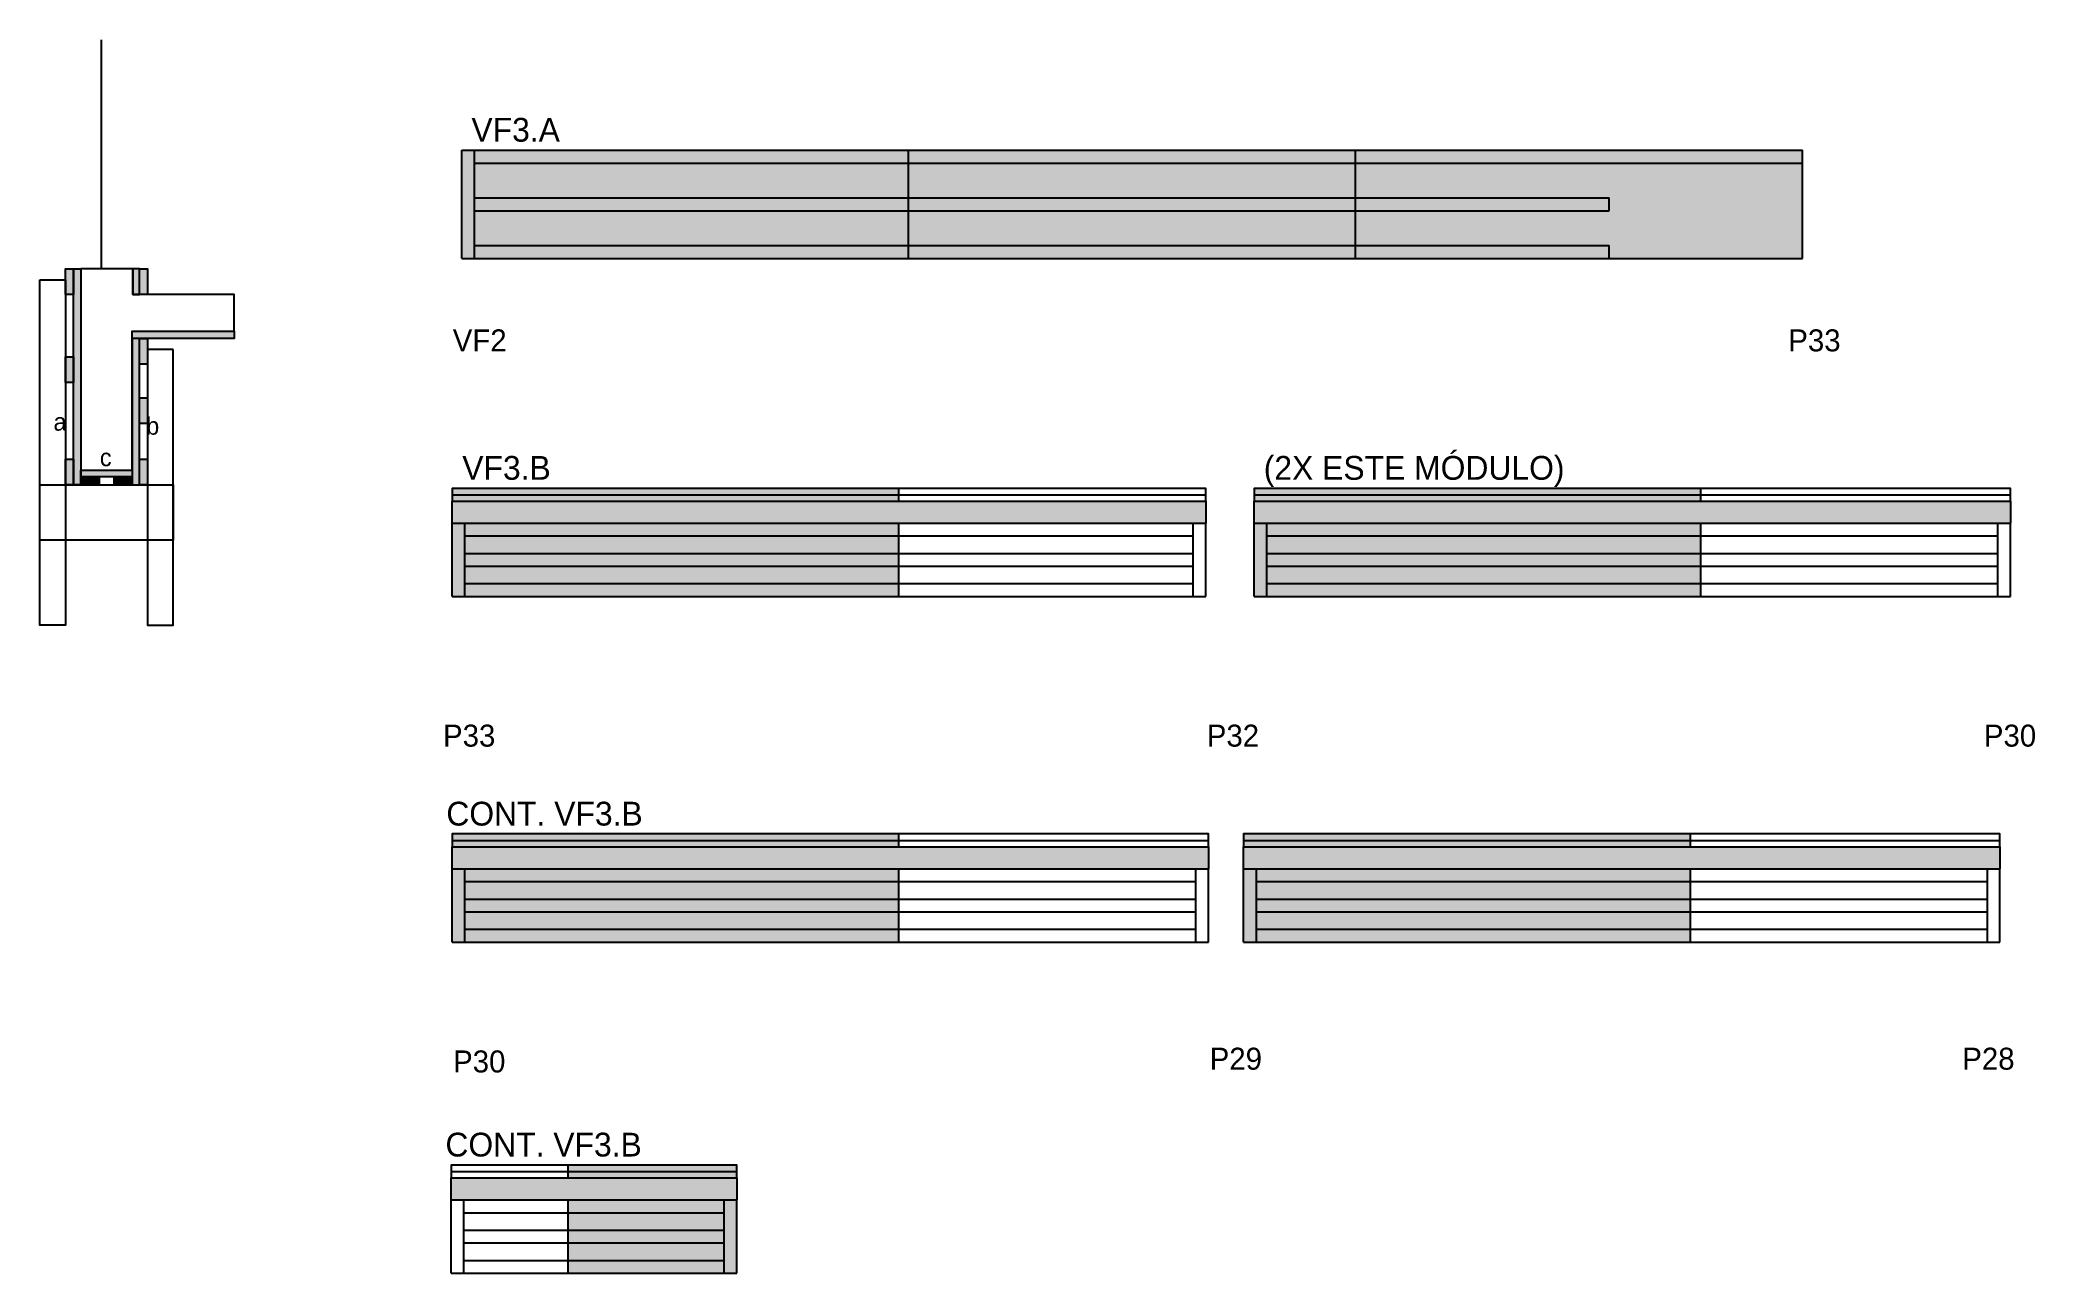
# Model space of a CAD drawing. Header units: metres. Extents: x 4679 to 5768, y 4110 to 4783.
import ezdxf

# ---------------------------------------------------------------- set-up
doc = ezdxf.new("R2010")
doc.units = ezdxf.units.M
for name, color, linetype in [('5', 7, 'Continuous'), ('CONCRETO', 7, 'Continuous'), ('COTA', 7, 'Continuous'), ('detalhes', 7, 'Continuous'), ('Hachura', 7, 'Continuous'), ('Madeira', 7, 'Continuous'), ('Painéis', 7, 'Continuous'), ('REAPROVEITAMENTO', 7, 'Continuous'), ('SARR_2.2x7', 7, 'Continuous'), ('SARR_3.5x7', 7, 'Continuous'), ('Texto Seção', 7, 'Continuous')]:
    doc.layers.add(name, color=color, linetype=linetype)

msp = doc.modelspace()

# ---------------------------------------------------------------- hatches: boundary and pattern name
at = {"layer": 'COTA'}
h = msp.add_hatch(color=7, dxfattribs=at)
h.dxf.hatch_style = 1
h.paths.add_polyline_path([(5315.3, 4531.5), (4903.8, 4531.5), (4903.8, 4531.5), (4903.8, 4519.5), (4903.8, 4519.5), (5315.3, 4519.5), (5315.3, 4519.5), (5315.3, 4531.5)])
h = msp.add_hatch(color=7, dxfattribs=at)
h.dxf.hatch_style = 1
h.paths.add_polyline_path([(5754.7, 4531.5), (5341.7, 4531.5), (5341.7, 4531.5), (5341.7, 4519.5), (5341.7, 4519.5), (5754.7, 4519.5), (5754.7, 4519.5), (5754.7, 4531.5)])
h = msp.add_hatch(color=7, dxfattribs=at)
h.dxf.hatch_style = 1
h.paths.add_polyline_path([(5316.8, 4330.8), (5316.8, 4342.8), (5316.8, 4342.8), (4903.8, 4342.8), (4903.8, 4342.8), (4903.8, 4330.8), (4903.8, 4330.8), (5316.8, 4330.8)])
h = msp.add_hatch(color=7, dxfattribs=at)
h.dxf.hatch_style = 1
h.paths.add_polyline_path([(5749, 4330.8), (5749, 4342.8), (5749, 4342.8), (5336, 4342.8), (5336, 4342.8), (5336, 4330.8), (5336, 4330.8), (5749, 4330.8)])
h = msp.add_hatch(color=7, dxfattribs=at)
h.dxf.hatch_style = 1
h.paths.add_polyline_path([(5059.3, 4150), (5059.3, 4162), (5059.3, 4162), (4903.3, 4162), (4903.3, 4162), (4903.3, 4150), (4903.3, 4150), (5059.3, 4150)])
at = {"layer": 'Hachura'}
h = msp.add_hatch(color=7, dxfattribs=at)
h.dxf.hatch_style = 1
h.paths.add_polyline_path([(4697.2, 4644.4), (4692.8, 4644.4), (4692.8, 4644.4), (4692.8, 4658.4), (4692.8, 4658.4), (4697.2, 4658.4), (4697.2, 4658.4), (4697.2, 4644.4)])
h = msp.add_hatch(color=7, dxfattribs=at)
h.dxf.hatch_style = 1
h.paths.add_polyline_path([(4697.2, 4658.4), (4701.2, 4658.4), (4701.2, 4658.4), (4701.2, 4540.4), (4701.2, 4540.4), (4697.2, 4540.4), (4697.2, 4540.4), (4697.2, 4658.4)])
h = msp.add_hatch(color=7, dxfattribs=at)
h.dxf.hatch_style = 1
h.paths.add_polyline_path([(4733.2, 4658.4), (4729.6, 4658.4), (4729.6, 4658.4), (4729.6, 4644.4), (4729.6, 4644.4), (4733.2, 4644.4), (4733.2, 4644.4), (4733.2, 4658.4)])
h = msp.add_hatch(color=7, dxfattribs=at)
h.dxf.hatch_style = 1
h.paths.add_polyline_path([(4737.6, 4644.4), (4733.2, 4644.4), (4733.2, 4644.4), (4733.2, 4658.4), (4733.2, 4658.4), (4737.6, 4658.4), (4737.6, 4658.4), (4737.6, 4644.4)])
h = msp.add_hatch(color=7, dxfattribs=at)
h.dxf.hatch_style = 1
h.paths.add_polyline_path([(4729.2, 4620.4), (4729.2, 4624.4), (4729.2, 4624.4), (4784.8, 4624.4), (4784.8, 4624.4), (4784.8, 4620.4), (4784.8, 4620.4), (4729.2, 4620.4)])
h = msp.add_hatch(color=7, dxfattribs=at)
h.dxf.hatch_style = 1
h.paths.add_polyline_path([(4729.2, 4620.4), (4733.2, 4620.4), (4733.2, 4620.4), (4733.2, 4540.4), (4733.2, 4540.4), (4729.2, 4540.4), (4729.2, 4540.4), (4729.2, 4620.4)])
h = msp.add_hatch(color=7, dxfattribs=at)
h.dxf.hatch_style = 1
h.paths.add_polyline_path([(4737.6, 4606.4), (4733.2, 4606.4), (4733.2, 4606.4), (4733.2, 4620.4), (4733.2, 4620.4), (4737.6, 4620.4), (4737.6, 4620.4), (4737.6, 4606.4)])
h = msp.add_hatch(color=7, dxfattribs=at)
h.dxf.hatch_style = 1
h.paths.add_polyline_path([(4697.2, 4596.3), (4692.8, 4596.3), (4692.8, 4596.3), (4692.8, 4610.3), (4692.8, 4610.3), (4697.2, 4610.3), (4697.2, 4610.3), (4697.2, 4596.3)])
h = msp.add_hatch(color=7, dxfattribs=at)
h.dxf.hatch_style = 1
h.paths.add_polyline_path([(4737.6, 4573.9), (4733.2, 4573.9), (4733.2, 4573.9), (4733.2, 4587.9), (4733.2, 4587.9), (4737.6, 4587.9), (4737.6, 4587.9), (4737.6, 4573.9)])
h = msp.add_hatch(color=7, dxfattribs=at)
h.dxf.hatch_style = 1
h.paths.add_polyline_path([(4697.2, 4540.4), (4692.8, 4540.4), (4692.8, 4540.4), (4692.8, 4554.4), (4692.8, 4554.4), (4697.2, 4554.4), (4697.2, 4554.4), (4697.2, 4540.4)])
h = msp.add_hatch(color=7, dxfattribs=at)
h.dxf.hatch_style = 1
h.paths.add_polyline_path([(4737.6, 4540.4), (4733.2, 4540.4), (4733.2, 4540.4), (4733.2, 4554.4), (4733.2, 4554.4), (4737.6, 4554.4), (4737.6, 4554.4), (4737.6, 4540.4)])
h = msp.add_hatch(color=7, dxfattribs=at)
h.dxf.hatch_style = 1
h.paths.add_polyline_path([(4701.2, 4544.8), (4701.2, 4548.4), (4701.2, 4548.4), (4729.2, 4548.4), (4729.2, 4548.4), (4729.2, 4544.8), (4729.2, 4544.8), (4701.2, 4544.8)])
h = msp.add_hatch(color=7, dxfattribs=at)
h.dxf.hatch_style = 1
h.paths.add_polyline_path([(4701.2, 4540.4), (4701.2, 4544.8), (4701.2, 4544.8), (4711.2, 4544.8), (4711.2, 4544.8), (4711.2, 4540.4), (4711.2, 4540.4), (4701.2, 4540.4)])
h = msp.add_hatch(color=7, dxfattribs=at)
h.dxf.hatch_style = 1
h.paths.add_polyline_path([(4729.2, 4540.4), (4729.2, 4544.8), (4729.2, 4544.8), (4719.2, 4544.8), (4719.2, 4544.8), (4719.2, 4540.4), (4719.2, 4540.4), (4729.2, 4540.4)])
at = {"layer": 'REAPROVEITAMENTO'}
h = msp.add_hatch(color=7, dxfattribs=at)
h.dxf.hatch_style = 1
h.paths.add_polyline_path([(5641.1, 4664.1), (5641.1, 4723.1), (5641.1, 4723.1), (4909.1, 4723.1), (4909.1, 4723.1), (4909.1, 4664.1), (4909.1, 4664.1), (5641.1, 4664.1)])
h = msp.add_hatch(color=7, dxfattribs=at)
h.dxf.hatch_style = 1
h.paths.add_polyline_path([(5147.8, 4531.5), (5147.8, 4538.5), (5147.8, 4538.5), (4903.8, 4538.5), (4903.8, 4538.5), (4903.8, 4531.5), (4903.8, 4531.5), (5147.8, 4531.5)])
h = msp.add_hatch(color=7, dxfattribs=at)
h.dxf.hatch_style = 1
h.paths.add_polyline_path([(5585.7, 4531.5), (5585.7, 4538.5), (5585.7, 4538.5), (5341.7, 4538.5), (5341.7, 4538.5), (5341.7, 4531.5), (5341.7, 4531.5), (5585.7, 4531.5)])
h = msp.add_hatch(color=7, dxfattribs=at)
h.dxf.hatch_style = 1
h.paths.add_polyline_path([(5147.8, 4479.5), (5147.8, 4519.5), (5147.8, 4519.5), (4903.8, 4519.5), (4903.8, 4519.5), (4903.8, 4479.5), (4903.8, 4479.5), (5147.8, 4479.5)])
h = msp.add_hatch(color=7, dxfattribs=at)
h.dxf.hatch_style = 1
h.paths.add_polyline_path([(5585.7, 4479.5), (5585.7, 4519.5), (5585.7, 4519.5), (5341.7, 4519.5), (5341.7, 4519.5), (5341.7, 4479.5), (5341.7, 4479.5), (5585.7, 4479.5)])
h = msp.add_hatch(color=7, dxfattribs=at)
h.dxf.hatch_style = 1
h.paths.add_polyline_path([(5147.8, 4342.8), (5147.8, 4349.8), (5147.8, 4349.8), (4903.8, 4349.8), (4903.8, 4349.8), (4903.8, 4342.8), (4903.8, 4342.8), (5147.8, 4342.8)])
h = msp.add_hatch(color=7, dxfattribs=at)
h.dxf.hatch_style = 1
h.paths.add_polyline_path([(5580, 4342.8), (5580, 4349.8), (5580, 4349.8), (5336, 4349.8), (5336, 4349.8), (5336, 4342.8), (5336, 4342.8), (5580, 4342.8)])
h = msp.add_hatch(color=7, dxfattribs=at)
h.dxf.hatch_style = 1
h.paths.add_polyline_path([(5147.8, 4290.8), (5147.8, 4330.8), (5147.8, 4330.8), (4903.8, 4330.8), (4903.8, 4330.8), (4903.8, 4290.8), (4903.8, 4290.8), (5147.8, 4290.8)])
h = msp.add_hatch(color=7, dxfattribs=at)
h.dxf.hatch_style = 1
h.paths.add_polyline_path([(5580, 4290.8), (5580, 4330.8), (5580, 4330.8), (5336, 4330.8), (5336, 4330.8), (5336, 4290.8), (5336, 4290.8), (5580, 4290.8)])
h = msp.add_hatch(color=7, dxfattribs=at)
h.dxf.hatch_style = 1
h.paths.add_polyline_path([(5059.3, 4162), (5059.3, 4169), (5059.3, 4169), (4967.3, 4169), (4967.3, 4169), (4967.3, 4162), (4967.3, 4162), (5059.3, 4162)])
h = msp.add_hatch(color=7, dxfattribs=at)
h.dxf.hatch_style = 1
h.paths.add_polyline_path([(5059.3, 4110), (5059.3, 4150), (5059.3, 4150), (4967.3, 4150), (4967.3, 4150), (4967.3, 4110), (4967.3, 4110), (5059.3, 4110)])

# ---------------------------------------------------------------- linework, layer by layer
at = {"layer": 'CONCRETO', "color": 7, "lineweight": 25}
msp.add_lwpolyline([(4784.8, 4624.4), (4784.8, 4644.4), (4729.6, 4644.4), (4729.6, 4658.4), (4701.2, 4658.4), (4701.2, 4548.4), (4729.2, 4548.4), (4729.2, 4624.4)], close=True, dxfattribs=at)
at = {"layer": 'COTA', "color": 7, "lineweight": 25}
for p, q in [((4903.8, 4519.5), (4903.8, 4531.5)), ((5315.3, 4531.5), (5315.3, 4519.5)), ((5341.7, 4519.5), (5341.7, 4531.5)), ((5754.7, 4531.5), (5754.7, 4519.5)), ((4903.8, 4330.8), (4903.8, 4342.8)), ((5316.8, 4342.8), (5316.8, 4330.8)), ((5336, 4330.8), (5336, 4342.8)), ((5749, 4342.8), (5749, 4330.8)), ((4903.3, 4150), (4903.3, 4162)), ((5059.3, 4162), (5059.3, 4150))]:
    msp.add_line(p, q, dxfattribs=at)
at = {"layer": 'Defpoints', "color": 7, "lineweight": 25}
msp.add_line((4712.4, 4658.4), (4712.4, 4783.4), dxfattribs=at)
at = {"layer": 'Madeira', "color": 7, "lineweight": 25}
for points in [[(4697.2, 4644.4), (4692.8, 4644.4), (4692.8, 4658.4), (4697.2, 4658.4)], [(4737.6, 4644.4), (4733.2, 4644.4), (4733.2, 4658.4), (4737.6, 4658.4)], [(4737.6, 4606.4), (4733.2, 4606.4), (4733.2, 4620.4), (4737.6, 4620.4)], [(4697.2, 4596.3), (4692.8, 4596.3), (4692.8, 4610.3), (4697.2, 4610.3)], [(4737.6, 4573.9), (4733.2, 4573.9), (4733.2, 4587.9), (4737.6, 4587.9)], [(4697.2, 4540.4), (4692.8, 4540.4), (4692.8, 4554.4), (4697.2, 4554.4)], [(4737.6, 4540.4), (4733.2, 4540.4), (4733.2, 4554.4), (4737.6, 4554.4)], [(4701.2, 4540.4), (4701.2, 4544.8), (4711.2, 4544.8), (4711.2, 4540.4)], [(4729.2, 4540.4), (4729.2, 4544.8), (4719.2, 4544.8), (4719.2, 4540.4)]]:
    msp.add_lwpolyline(points, close=True, dxfattribs=at)
at = {"layer": 'Painéis', "color": 7, "lineweight": 25}
for p, q in [((4909.1, 4723.1), (5641.1, 4723.1)), ((4909.1, 4664.1), (4909.1, 4723.1)), ((5153.1, 4664.1), (5153.1, 4723.1)), ((5397.1, 4664.1), (5397.1, 4723.1)), ((5397.1, 4664.1), (5397.1, 4723.1)), ((5641.1, 4664.1), (5641.1, 4723.1)), ((4909.1, 4664.1), (5641.1, 4664.1)), ((5147.8, 4531.5), (5147.8, 4538.5)), ((5585.7, 4531.5), (5585.7, 4538.5)), ((4903.8, 4519.5), (5315.3, 4519.5)), ((4903.8, 4479.5), (4903.8, 4519.5)), ((5147.8, 4479.5), (5147.8, 4519.5)), ((5315.3, 4479.5), (5315.3, 4519.5)), ((5341.7, 4519.5), (5754.7, 4519.5)), ((5341.7, 4479.5), (5341.7, 4519.5)), ((5585.7, 4479.5), (5585.7, 4519.5)), ((5754.7, 4479.5), (5754.7, 4519.5)), ((4903.8, 4479.5), (5315.3, 4479.5)), ((5341.7, 4479.5), (5754.7, 4479.5)), ((5147.8, 4342.8), (5147.8, 4349.8)), ((5580, 4342.8), (5580, 4349.8)), ((4903.8, 4330.8), (5316.8, 4330.8)), ((4903.8, 4290.8), (4903.8, 4330.8)), ((5147.8, 4290.8), (5147.8, 4330.8)), ((5316.8, 4290.8), (5316.8, 4330.8)), ((5336, 4330.8), (5749, 4330.8)), ((5336, 4290.8), (5336, 4330.8)), ((5580, 4290.8), (5580, 4330.8)), ((5749, 4290.8), (5749, 4330.8)), ((4903.8, 4290.8), (5316.8, 4290.8)), ((5336, 4290.8), (5749, 4290.8)), ((4967.3, 4162), (4967.3, 4169)), ((4903.3, 4150), (5059.3, 4150)), ((4903.3, 4110), (4903.3, 4150)), ((4967.3, 4110), (4967.3, 4150)), ((5059.3, 4110), (5059.3, 4150)), ((4903.3, 4110), (5059.3, 4110))]:
    msp.add_line(p, q, dxfattribs=at)
for points in [[(4697.2, 4658.4), (4701.2, 4658.4), (4701.2, 4540.4), (4697.2, 4540.4)], [(4733.2, 4658.4), (4729.6, 4658.4), (4729.6, 4644.4), (4733.2, 4644.4)], [(4729.2, 4620.4), (4729.2, 4624.4), (4784.8, 4624.4), (4784.8, 4620.4)], [(4733.2, 4620.4), (4729.2, 4620.4), (4729.2, 4540.4), (4733.2, 4540.4)], [(4701.2, 4544.8), (4701.2, 4548.4), (4729.2, 4548.4), (4729.2, 4544.8)], [(4903.8, 4531.5), (5315.3, 4531.5), (5315.3, 4538.5), (4903.8, 4538.5)], [(5341.7, 4531.5), (5754.7, 4531.5), (5754.7, 4538.5), (5341.7, 4538.5)], [(4903.8, 4342.8), (5316.8, 4342.8), (5316.8, 4349.8), (4903.8, 4349.8)], [(5336, 4342.8), (5749, 4342.8), (5749, 4349.8), (5336, 4349.8)], [(4903.3, 4162), (5059.3, 4162), (5059.3, 4169), (4903.3, 4169)]]:
    msp.add_lwpolyline(points, close=True, dxfattribs=at)
at = {"layer": 'SARR_2.2x7', "color": 7, "lineweight": 25}
for p, q in [((4916.1, 4664.1), (4916.1, 4723.1)), ((4916.1, 4716.1), (5153.1, 4716.1)), ((5153.1, 4716.1), (5397.1, 4716.1)), ((5397.1, 4716.1), (5641.1, 4716.1)), ((4916.1, 4697.1), (5153.1, 4697.1)), ((5153.1, 4697.1), (5397.1, 4697.1)), ((5397.1, 4697.1), (5535.6, 4697.1)), ((5535.6, 4690.1), (5535.6, 4697.1)), ((4916.1, 4690.1), (5153.1, 4690.1)), ((5153.1, 4690.1), (5397.1, 4690.1)), ((5397.1, 4690.1), (5535.6, 4690.1)), ((4916.1, 4671.1), (5153.1, 4671.1)), ((5153.1, 4671.1), (5397.1, 4671.1)), ((5397.1, 4671.1), (5535.6, 4671.1)), ((5535.6, 4664.1), (5535.6, 4671.1)), ((4903.8, 4535), (5147.8, 4535)), ((5147.8, 4535), (5315.3, 4535)), ((5341.7, 4535), (5585.7, 4535)), ((5585.7, 4535), (5754.7, 4535)), ((4910.8, 4479.5), (4910.8, 4519.5)), ((4910.8, 4512.5), (5147.8, 4512.5)), ((5147.8, 4512.5), (5308.4, 4512.5)), ((5308.4, 4479.5), (5308.4, 4519.5)), ((5348.7, 4479.5), (5348.7, 4519.5)), ((5348.7, 4512.5), (5585.7, 4512.5)), ((5585.7, 4512.5), (5747.8, 4512.5)), ((5747.8, 4479.5), (5747.8, 4519.5)), ((4910.8, 4503), (5147.8, 4503)), ((5147.8, 4503), (5308.4, 4503)), ((5348.7, 4503), (5585.7, 4503)), ((5585.7, 4503), (5747.8, 4503)), ((4910.8, 4496), (5147.8, 4496)), ((5147.8, 4496), (5308.4, 4496)), ((5348.7, 4496), (5585.7, 4496)), ((5585.7, 4496), (5747.8, 4496)), ((4910.8, 4486.5), (5147.8, 4486.5)), ((5147.8, 4486.5), (5308.4, 4486.5)), ((5348.7, 4486.5), (5585.7, 4486.5)), ((5585.7, 4486.5), (5747.8, 4486.5)), ((4903.8, 4346.3), (5147.8, 4346.3)), ((5147.8, 4346.3), (5316.8, 4346.3)), ((5336, 4346.3), (5580, 4346.3)), ((5580, 4346.3), (5749, 4346.3)), ((4910.8, 4290.8), (4910.8, 4330.8)), ((5309.9, 4290.8), (5309.9, 4330.8)), ((5343, 4290.8), (5343, 4330.8)), ((5742.1, 4290.8), (5742.1, 4330.8)), ((4910.8, 4323.8), (5147.8, 4323.8)), ((4910.8, 4314.3), (5147.8, 4314.3)), ((5147.8, 4323.8), (5309.9, 4323.8)), ((5147.8, 4314.3), (5309.9, 4314.3)), ((5343, 4323.8), (5580, 4323.8)), ((5343, 4314.3), (5580, 4314.3)), ((5580, 4323.8), (5742.1, 4323.8)), ((5580, 4314.3), (5742.1, 4314.3)), ((4910.8, 4307.3), (5147.8, 4307.3)), ((5147.8, 4307.3), (5309.9, 4307.3)), ((5343, 4307.3), (5580, 4307.3)), ((5580, 4307.3), (5742.1, 4307.3)), ((4910.8, 4297.8), (5147.8, 4297.8)), ((5147.8, 4297.8), (5309.9, 4297.8)), ((5343, 4297.8), (5580, 4297.8)), ((5580, 4297.8), (5742.1, 4297.8)), ((4903.3, 4165.5), (4967.3, 4165.5)), ((4967.3, 4165.5), (5059.3, 4165.5)), ((4910.3, 4110), (4910.3, 4150)), ((4910.3, 4143), (4967.3, 4143)), ((4967.3, 4143), (5052.4, 4143)), ((5052.4, 4110), (5052.4, 4150)), ((4910.3, 4133.5), (4967.3, 4133.5)), ((4967.3, 4133.5), (5052.4, 4133.5)), ((4910.3, 4126.5), (4967.3, 4126.5)), ((4967.3, 4126.5), (5052.4, 4126.5)), ((4910.3, 4117), (4967.3, 4117)), ((4967.3, 4117), (5052.4, 4117))]:
    msp.add_line(p, q, dxfattribs=at)
at = {"layer": 'SARR_3.5x7', "color": 7, "lineweight": 25}
for points in [[(4678.8, 4652.4), (4692.8, 4652.4), (4692.8, 4463.9), (4678.8, 4463.9)], [(4751.6, 4614.4), (4737.6, 4614.4), (4737.6, 4463.9), (4751.6, 4463.9)], [(4678.8, 4540.4), (4751.6, 4540.4), (4751.6, 4510.3), (4678.8, 4510.3)]]:
    msp.add_lwpolyline(points, close=True, dxfattribs=at)

# ---------------------------------------------------------------- texts
at = {"layer": '5', "color": 7, "lineweight": 25}
for s, p in [('VF2', (4904.2, 4613.3)), ('P33', (5633.4, 4613.3)), ('P33', (4898.9, 4397.5)), ('P32', (5315.9, 4397.5)), ('P30', (5740.2, 4397.5)), ('P30', (4904.4, 4219.6)), ('P29', (5317.5, 4221.1)), ('P28', (5728.4, 4221.1))]:
    msp.add_text(s, height=12, dxfattribs=at).set_placement(p)
at = {"layer": 'detalhes', "color": 7, "lineweight": 25}
for s, p in [('a', (4686.2, 4570)), ('b', (4736.8, 4567.8)), ('c', (4711.5, 4550.6))]:
    msp.add_text(s, height=9.6, dxfattribs=at).set_placement(p)
at = {"layer": 'Texto Seção', "color": 7, "lineweight": 25}
for s, p in [('VF3.A', (4914.4, 4727.8)), ('VF3.B', (4909.4, 4543.2)), ('(2X ESTE MÓDULO)', (5347, 4543.2)), ('CONT. VF3.B', (4900.7, 4354.4)), ('CONT. VF3.B', (4900.2, 4173.7))]:
    msp.add_text(s, height=13, dxfattribs=at).set_placement(p)

doc.saveas('drawing.dxf')
